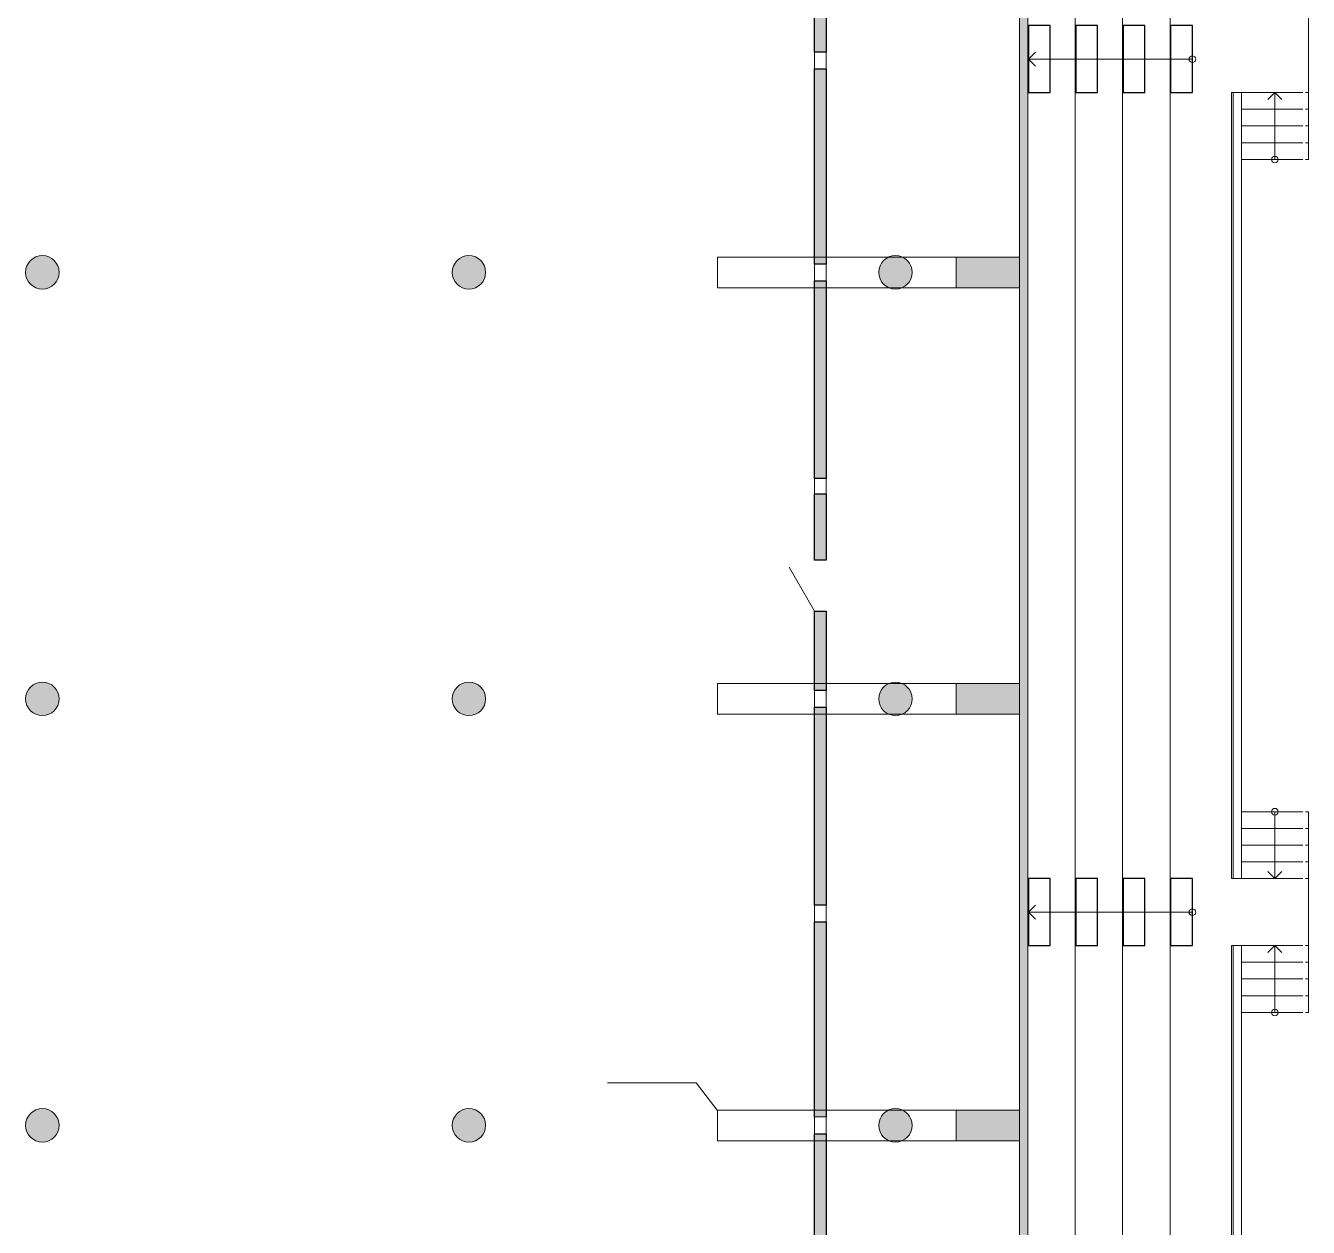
# Model space of a CAD drawing. Header units: millimetres. Extents: x 72919 to 485785, y -53256 to 338519.
# Drawn here: x 192920 to 215925, y 144661 to 166215 of the extents above; entities that cross this region are included whole.
import ezdxf

# ---------------------------------------------------------------- set-up
doc = ezdxf.new("R2010")
doc.units = ezdxf.units.MM
for name, color, linetype, lineweight in [('1 level', 186, 'Continuous', 15), ('door', 177, 'Continuous', 9), ('stairs', 4, 'Continuous', 5), ('wall', 5, 'Continuous', 40)]:
    doc.layers.add(name, color=color, linetype=linetype, lineweight=lineweight)

msp = doc.modelspace()

# ---------------------------------------------------------------- hatches: boundary and pattern name
at = {"ltscale": 500, "true_color": 0x000000}
h = msp.add_hatch(color=18, dxfattribs=at)
h.dxf.hatch_style = 1
h.paths.add_polyline_path([(210895.30378, 181757.28423), (210745.30377, 181769.08936), (210745.3699, 104415.01762), (210895.30399, 104415.01762)])
h = msp.add_hatch(color=18, dxfattribs=at)
h.dxf.hatch_style = 1
h.paths.add_polyline_path([(207275.43379, 169039.30743), (207275.43379, 165739.73761), (207070.43379, 165739.73761), (207070.43379, 169039.30743)])
h = msp.add_hatch(color=18, dxfattribs=at)
h.dxf.hatch_style = 1
h.paths.add_polyline_path([(207275.43379, 165439.30743), (207275.43379, 161939.73761), (207070.43379, 161939.73761), (207070.43379, 165439.73761)])
h = msp.add_hatch(color=18, dxfattribs=at)
h.dxf.hatch_style = 1
edge = h.paths.add_edge_path()
edge.add_arc((193220.43379, 161789.99944), 300, 9, 369)
h = msp.add_hatch(color=18, dxfattribs=at)
h.dxf.hatch_style = 1
edge = h.paths.add_edge_path()
edge.add_arc((200870.43379, 161789.99944), 300, 9, 369)
h = msp.add_hatch(color=18, dxfattribs=at)
h.dxf.hatch_style = 1
h.paths.add_polyline_path([(208820.43379, 161789.99944, 1), (208220.43379, 161789.99944, 1)])
h = msp.add_hatch(color=18, dxfattribs=at)
h.dxf.hatch_style = 1
h.paths.add_polyline_path([(208820.43379, 161789.99944, 1), (208220.43379, 161789.99944, 1)])
h = msp.add_hatch(color=18, dxfattribs=at)
h.dxf.hatch_style = 1
h.paths.add_polyline_path([(210745.18815, 161515.17476), (209610.43379, 161515.17476), (209610.43379, 162065.17476), (210745.18815, 162065.17476)])
h = msp.add_hatch(color=18, dxfattribs=at)
h.dxf.hatch_style = 1
h.paths.add_polyline_path([(207275.43379, 161639.99938), (207275.43379, 158089.9545), (207070.43379, 158089.9545), (207070.43379, 161639.73827)])
h = msp.add_hatch(color=18, dxfattribs=at)
h.dxf.hatch_style = 1
h.paths.add_polyline_path([(207275.43379, 157816.00031), (207275.43379, 156625.14045), (207070.43379, 156625.14045), (207070.43379, 157816.16873)])
h = msp.add_hatch(color=18, dxfattribs=at)
h.dxf.hatch_style = 1
h.paths.add_polyline_path([(207275.43379, 155715.14045), (207275.43379, 154290.2422), (207070.43379, 154289.57475), (207070.43379, 155715.14045)])
h = msp.add_hatch(color=18, dxfattribs=at)
h.dxf.hatch_style = 1
edge = h.paths.add_edge_path()
edge.add_arc((193220.43379, 154139.99944), 300, 9, 369)
h = msp.add_hatch(color=18, dxfattribs=at)
h.dxf.hatch_style = 1
edge = h.paths.add_edge_path()
edge.add_arc((200870.43379, 154139.99944), 300, 9, 369)
h = msp.add_hatch(color=18, dxfattribs=at)
h.dxf.hatch_style = 1
h.paths.add_polyline_path([(208820.43379, 154139.99944, 1), (208220.43379, 154139.99944, 1)])
h = msp.add_hatch(color=18, dxfattribs=at)
h.dxf.hatch_style = 1
h.paths.add_polyline_path([(208820.43379, 154139.99944, 1), (208220.43379, 154139.99944, 1)])
h = msp.add_hatch(color=18, dxfattribs=at)
h.dxf.hatch_style = 1
h.paths.add_polyline_path([(210745.18815, 153865.17476), (209610.43379, 153865.17476), (209610.43379, 154415.17476), (210745.18815, 154415.17476)])
h = msp.add_hatch(color=18, dxfattribs=at)
h.dxf.hatch_style = 1
h.paths.add_polyline_path([(207275.43379, 153989.83572), (207275.2604, 150439.81202), (207070.2604, 150439.30433), (207070.36888, 153989.57453)])
h = msp.add_hatch(color=18, dxfattribs=at)
h.dxf.hatch_style = 1
h.paths.add_polyline_path([(207275.74759, 150139.30401), (207275.43379, 146640.24162), (207070.43379, 146639.73393), (207070.60717, 150139.04272)])
h = msp.add_hatch(color=18, dxfattribs=at)
h.dxf.hatch_style = 1
edge = h.paths.add_edge_path()
edge.add_arc((193220.43379, 146489.99944), 300, 9, 369)
h = msp.add_hatch(color=18, dxfattribs=at)
h.dxf.hatch_style = 1
edge = h.paths.add_edge_path()
edge.add_arc((200870.43379, 146489.99944), 300, 9, 369)
h = msp.add_hatch(color=18, dxfattribs=at)
h.dxf.hatch_style = 1
h.paths.add_polyline_path([(208820.43379, 146489.99944, 1), (208220.43379, 146489.99944, 1)])
h = msp.add_hatch(color=18, dxfattribs=at)
h.dxf.hatch_style = 1
h.paths.add_polyline_path([(208820.43379, 146489.99944, 1), (208220.43379, 146489.99944, 1)])
h = msp.add_hatch(color=18, dxfattribs=at)
h.dxf.hatch_style = 1
h.paths.add_polyline_path([(210745.18815, 146215.17476), (209610.43379, 146215.17476), (209610.43379, 146765.17476), (210745.18815, 146765.17476)])
h = msp.add_hatch(color=18, dxfattribs=at)
h.dxf.hatch_style = 1
h.paths.add_polyline_path([(207275.74759, 146339.99977), (207275.43379, 142840.93738), (207070.43379, 142840.4297), (207070.60717, 146339.73849)])
at = {"layer": 'wall', "lineweight": 18, "ltscale": 0.007407, "true_color": 0x000000}
h = msp.add_hatch(color=18, dxfattribs=at)
h.dxf.hatch_style = 1
h.paths.add_polyline_path([(207395.43379, 156625.14045), (207395.43379, 179504.99944), (207275.43379, 179504.99944), (207275.43379, 156625.14045), (207395.43379, 156625.14045)], flags=0)
h = msp.add_hatch(color=18, dxfattribs=at)
h.dxf.hatch_style = 1
h.paths.add_polyline_path([(207395.43379, 179504.99944), (207395.43379, 156625.14045), (207425.43379, 156625.14045), (207425.43379, 179504.99944), (207395.43379, 179504.99944)], flags=0)
h = msp.add_hatch(color=18, dxfattribs=at)
h.dxf.hatch_style = 1
h.paths.add_polyline_path([(207395.11998, 115989.65742), (207395.43379, 155715.1395), (207275.43379, 155715.14045), (207275.11998, 115989.65837), (207395.11998, 115989.65742)], flags=0)
h = msp.add_hatch(color=18, dxfattribs=at)
h.dxf.hatch_style = 1
h.paths.add_polyline_path([(207395.43379, 155715.1395), (207425.43379, 155715.13927), (207425.11998, 115989.65718), (207395.43379, 115989.65742), (207395.43379, 115989.65837), (207395.11998, 115989.65837), (207395.43379, 155715.1395)], flags=0)

# ---------------------------------------------------------------- linework, layer by layer
at = {"color": 18, "ltscale": 500, "true_color": 0x000000}
for points in [[(207275.43379, 169039.30743), (207275.43379, 165739.73761), (207070.43379, 165739.73761), (207070.43379, 169039.30743)], [(210905.23379, 166214.99944), (210905.23379, 165014.99944), (211295.23379, 165014.99944), (211295.23379, 166214.99944)], [(211755.23379, 166214.99944), (211755.23379, 165014.99944), (212145.23379, 165014.99944), (212145.23379, 166214.99944)], [(212605.23379, 166214.99944), (212605.23379, 165014.99944), (212995.23379, 165014.99944), (212995.23379, 166214.99944)], [(213455.23379, 166214.99944), (213455.23379, 165014.99944), (213845.23379, 165014.99944), (213845.23379, 166214.99944)], [(207275.43379, 165439.30743), (207275.43379, 161939.73761), (207070.43379, 161939.73761), (207070.43379, 165439.73761)], [(207275.43379, 161639.99938), (207275.43379, 158089.9545), (207070.43379, 158089.9545), (207070.43379, 161639.73827)], [(207275.43379, 157816.00031), (207275.43379, 156625.14045), (207070.43379, 156625.14045), (207070.43379, 157816.16873)], [(207275.43379, 155715.14045), (207275.43379, 154290.2422), (207070.43379, 154289.57475), (207070.43379, 155715.14045)], [(207275.43379, 153989.83572), (207275.2604, 150439.81202), (207070.2604, 150439.30433), (207070.36888, 153989.57453)], [(210905.23379, 150914.99944), (210905.23379, 149714.99944), (211295.23379, 149714.99944), (211295.23379, 150914.99944)], [(211755.23379, 150914.99944), (211755.23379, 149714.99944), (212145.23379, 149714.99944), (212145.23379, 150914.99944)], [(212605.23379, 150914.99944), (212605.23379, 149714.99944), (212995.23379, 149714.99944), (212995.23379, 150914.99944)], [(213455.23379, 150914.99944), (213455.23379, 149714.99944), (213845.23379, 149714.99944), (213845.23379, 150914.99944)], [(207275.74759, 150139.30401), (207275.43379, 146640.24162), (207070.43379, 146639.73393), (207070.60717, 150139.04272)], [(207275.74759, 146339.99977), (207275.43379, 142840.93738), (207070.43379, 142840.4297), (207070.60717, 146339.73849)]]:
    msp.add_lwpolyline(points, close=True, dxfattribs=at)
at = {"layer": '1 level', "color": 177, "true_color": 0x293189}
for p, q in [((211745.24607, 103760.75555), (211745.24607, 181617.98137)), ((212595.24607, 103759.32228), (212595.24607, 181617.98137)), ((213445.24607, 103757.88901), (213445.24607, 181617.98137)), ((214725.43373, 165015.49594), (214545.43376, 165015.49594)), ((214545.43376, 150915.49594), (214545.43376, 165015.49594)), ((214575.43376, 150915.49594), (214575.43376, 165015.49594)), ((214725.43376, 165015.49594), (214725.43376, 150915.49594)), ((214725.43373, 150915.49594), (214545.43376, 150915.49594)), ((214725.43373, 149715.49594), (214545.43376, 149715.49594)), ((214545.43376, 135615.49594), (214545.43376, 149715.49594)), ((214575.43376, 135615.49594), (214575.43376, 149715.49594)), ((214725.43376, 149715.49594), (214725.43376, 135615.49594))]:
    msp.add_line(p, q, dxfattribs=at)
at = {"layer": 'door', "linetype": 'ByBlock', "ltscale": 100}
msp.add_line((206615.43379, 156503.22357), (207070.43379, 155715.14045), dxfattribs=at)
at = {"layer": 'stairs', "color": 4, "ltscale": 100}
for p, q in [((213845.24754, 165614.94348), (210895.24607, 165614.94348)), ((215325.43373, 163815.49594), (215325.43373, 165015.49594)), ((215325.43371, 152115.49592), (215325.43371, 150915.49592)), ((213845.25324, 150314.94348), (210895.24607, 150314.94348)), ((215325.43371, 148515.49592), (215325.43371, 149715.49592))]:
    msp.add_line(p, q, dxfattribs=at)
at = {"layer": 'stairs', "color": 0, "lineweight": 20, "ltscale": 0.769231}
msp.add_line((215825.43371, 151515.49592), (214725.43371, 151515.49592), dxfattribs=at)
for points in [[(215925.43373, 167415.49594), (215925.43373, 163815.49594)], [(215825.43373, 165015.49594), (214725.43373, 165015.49594)], [(215925.43373, 165015.49594), (215875.43373, 165015.49594)], [(215825.43373, 164715.49594), (214725.43373, 164715.49594)], [(215925.43373, 164715.49594), (215875.43373, 164715.49594)], [(215825.43373, 164415.49594), (214725.43373, 164415.49594)], [(215925.43373, 164415.49594), (215875.43373, 164415.49594)], [(215825.43373, 164115.49594), (214725.43373, 164115.49594)], [(215925.43373, 164115.49594), (215875.43373, 164115.49594)], [(215825.43373, 163815.49594), (214725.43373, 163815.49594)], [(215925.43373, 163815.49594), (215875.43373, 163815.49594)], [(215825.43371, 152115.49592), (214725.43371, 152115.49592)], [(215925.43371, 152115.49592), (215875.43371, 152115.49592)], [(215925.43371, 152115.49592), (215925.43371, 148515.49592)], [(215825.43371, 151815.49592), (214725.43371, 151815.49592)], [(215925.43371, 151815.49592), (215875.43371, 151815.49592)], [(215925.43371, 151515.49592), (215875.43371, 151515.49592)], [(215825.43371, 151215.49592), (214725.43371, 151215.49592)], [(215925.43371, 151215.49592), (215875.43371, 151215.49592)], [(215825.43371, 150915.49592), (214725.43371, 150915.49592)], [(215925.43371, 150915.49592), (215875.43371, 150915.49592)], [(215825.43371, 149715.49592), (214725.43371, 149715.49592)], [(215925.43371, 149715.49592), (215875.43371, 149715.49592)], [(215825.43371, 149415.49592), (214725.43371, 149415.49592)], [(215925.43371, 149415.49592), (215875.43371, 149415.49592)], [(215825.43371, 149115.49592), (214725.43371, 149115.49592)], [(215925.43371, 149115.49592), (215875.43371, 149115.49592)], [(215825.43371, 148815.49592), (214725.43371, 148815.49592)], [(215925.43371, 148815.49592), (215875.43371, 148815.49592)], [(215825.43371, 148515.49592), (214725.43371, 148515.49592)], [(215925.43371, 148515.49592), (215875.43371, 148515.49592)]]:
    msp.add_lwpolyline(points, dxfattribs=at)
at = {"layer": 'stairs', "color": 4, "ltscale": 100}
for centre in [(213845.24754, 165614.94348), (215325.43373, 163815.49594), (215325.43371, 152115.49592), (213845.25324, 150314.94348), (215325.43371, 148515.49592)]:
    msp.add_circle(centre, 59.63351, dxfattribs=at)
at = {"layer": 'wall', "color": 18, "lineweight": 18, "ltscale": 0.007407, "true_color": 0x000000}
for p, q in [((210745.24607, 103762.18881), (210745.24607, 181617.98137)), ((210895.24607, 103762.18881), (210895.24607, 181617.98137)), ((207070.43379, 179504.99944), (207070.43379, 156625.14045)), ((207275.43379, 156625.14045), (207275.43379, 179504.99944)), ((210905.23379, 165614.94348), (211030.32391, 165740.0336)), ((210905.23379, 165614.94348), (211030.32391, 165489.85335)), ((215325.43373, 165015.49594), (215200.34361, 164890.40581)), ((215325.43373, 165015.49594), (215450.52385, 164890.40581)), ((207070.43379, 156625.14045), (207275.43379, 156625.14045)), ((207070.43379, 155715.14045), (207275.43379, 155715.14045)), ((207070.43379, 155715.14045), (207070.43379, 106324.99944)), ((207275.43379, 155715.14045), (207275.43379, 106324.99944)), ((215325.43371, 150915.49592), (215200.34358, 151040.58604)), ((215325.43371, 150915.49592), (215450.52383, 151040.58604)), ((210905.23379, 150314.94348), (211030.32391, 150440.0336)), ((210905.23379, 150314.94348), (211030.32391, 150189.85335)), ((215325.43371, 149715.49592), (215200.34358, 149590.4058)), ((215325.43371, 149715.49592), (215450.52383, 149590.4058))]:
    msp.add_line(p, q, dxfattribs=at)
for points in [[(210745.24607, 162065.24802), (205327.23157, 162065.00002)], [(205327.25675, 161514.99156), (205327.23157, 162065.00733)], [(205327.25675, 161514.99156), (205327.23157, 162065.00733)], [(210745.18815, 162064.99944), (209610.43379, 162064.99944)], [(209610.43379, 162064.99944), (209610.43379, 161514.99944)], [(205327.25675, 161514.99156), (209610.43379, 161515.17476)], [(210745.18815, 161514.99944), (209610.43379, 161514.99944)], [(210745.24607, 154415.24802), (205327.23157, 154415.00002)], [(205327.25675, 153864.99156), (205327.23157, 154415.00733)], [(205327.25675, 153864.99156), (205327.23157, 154415.00733)], [(210745.18815, 154414.99944), (209610.43379, 154414.99944)], [(209610.43379, 154414.99944), (209610.43379, 153864.99944)], [(205327.25675, 153864.99156), (209610.43379, 153865.17476)], [(210745.18815, 153864.99944), (209610.43379, 153864.99944)], [(205325.50592, 146764.99994), (204947.97267, 147252.74244), (203354.22754, 147252.74244)], [(205325.50592, 146764.99994), (204947.97267, 147252.74244), (203354.22754, 147252.74244)], [(210745.24607, 146765.24802), (205327.23157, 146765.00002)], [(205327.25675, 146214.99156), (205327.23157, 146765.00733)], [(205327.25675, 146214.99156), (205327.23157, 146765.00733)], [(205327.25675, 146214.99156), (205327.23157, 146765.00733)], [(205327.25675, 146214.99156), (205327.23157, 146765.00733)], [(210745.18815, 146764.99944), (209610.43379, 146764.99944)], [(209610.43379, 146764.99944), (209610.43379, 146214.99944)], [(205327.25675, 146214.99156), (209610.43379, 146215.17476)], [(210745.18815, 146214.99944), (209610.43379, 146214.99944)]]:
    msp.add_lwpolyline(points, dxfattribs=at)
for centre in [(193220.43379, 161789.99944), (200870.43379, 161789.99944), (208520.43379, 161789.99944), (208520.43379, 161789.99944), (193220.43379, 154139.99944), (200870.43379, 154139.99944), (208520.43379, 154139.99944), (208520.43379, 154139.99944), (193220.43379, 146489.99944), (200870.43379, 146489.99944), (208520.43379, 146489.99944), (208520.43379, 146489.99944)]:
    msp.add_circle(centre, 300, dxfattribs=at)

doc.saveas('drawing.dxf')
